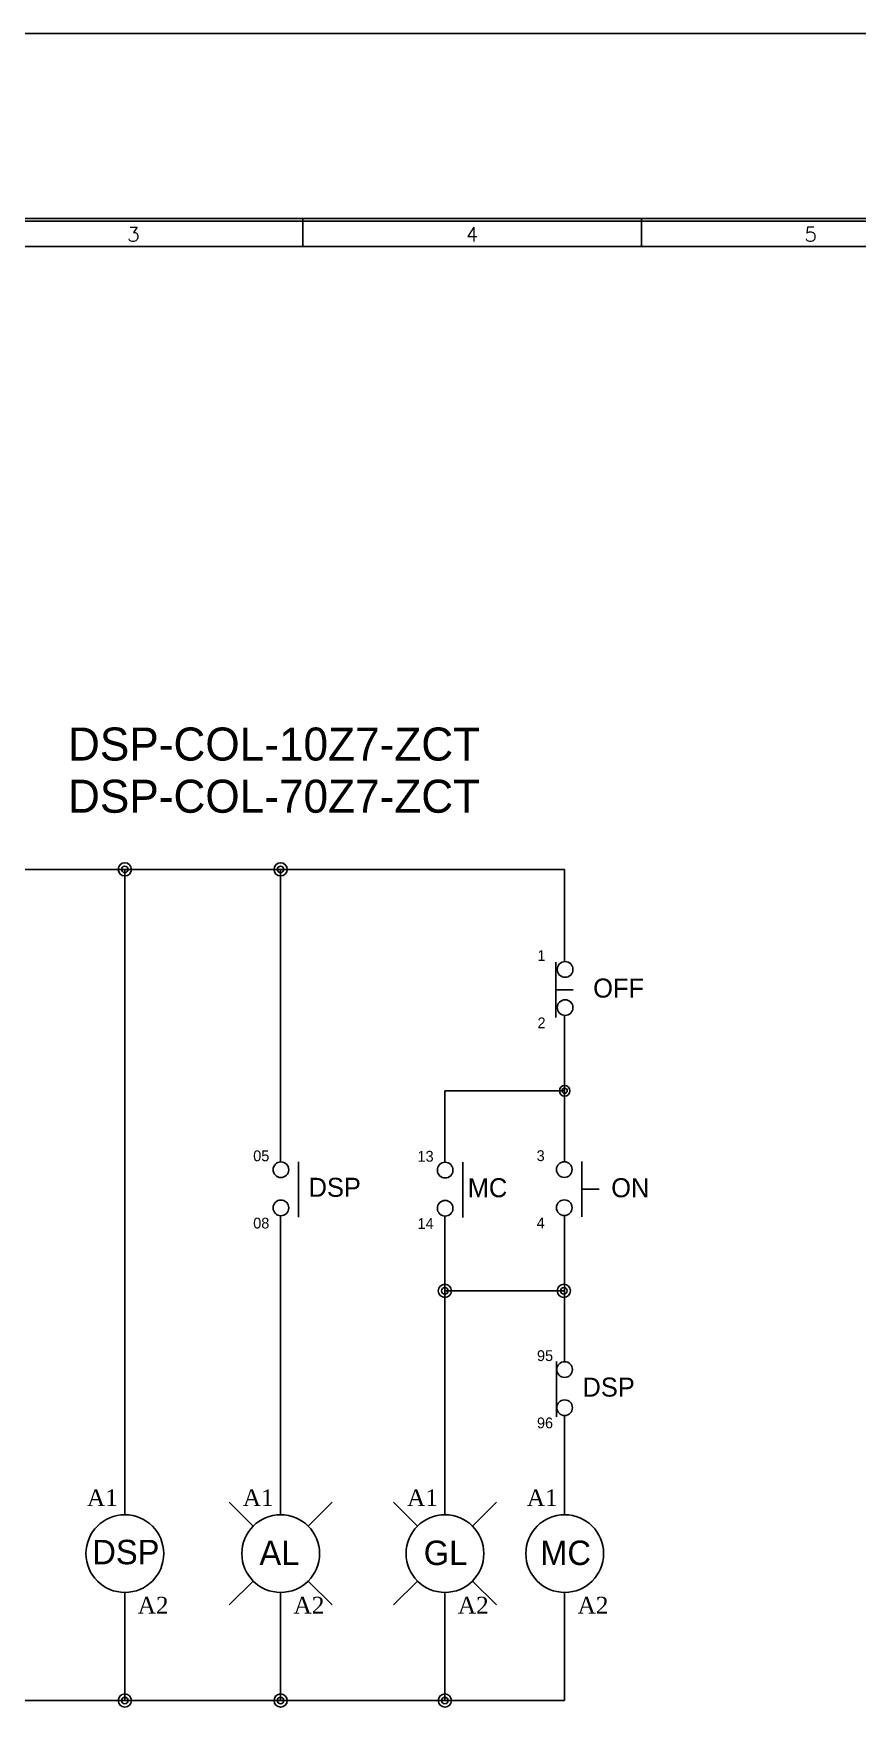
# Model space of a CAD drawing. Header units: millimetres. Extents: x 25 to 865, y 25 to 606.
# Drawn here: x 146.7 to 243.1, y 409.6 to 605.7 of the extents above; entities that cross this region are included whole.
import ezdxf
from ezdxf.enums import TextEntityAlignment as Align

# ---------------------------------------------------------------- set-up
doc = ezdxf.new("R2010")
doc.units = ezdxf.units.MM
for name, color, linetype in [('20', 2, 'Continuous'), ('30', 3, 'Continuous'), ('4', 133, 'Continuous'), ('70', 7, 'Continuous'), ('ASHADE', 7, 'Continuous')]:
    doc.layers.add(name, color=color, linetype=linetype)
doc.styles.add('ghs', font='NGULIM.TTF')
doc.styles.add('HCM', font='batang.ttc')
doc.styles.add('SIMPLEX', font='SIMPLEX')

msp = doc.modelspace()

# ---------------------------------------------------------------- linework, layer by layer
msp.add_lwpolyline([(25.35, 605.717), (865.266, 605.717), (865.266, 24.679), (25.35, 24.679)], close=True)
at = {"layer": '20', "color": 7}
msp.add_line((52.757, 580.802), (422.423, 580.802), dxfattribs=at)
at = {"layer": '30', "color": 7}
for p, q in [((178.19, 580.802), (178.19, 584.069)), ((217.79, 580.802), (217.79, 584.069))]:
    msp.add_line(p, q, dxfattribs=at)
at = {"layer": '4', "color": 0}
for p, q in [((172.403, 431.159), (169.611, 433.95)), ((178.832, 431.159), (181.623, 433.95)), ((191.614, 431.159), (188.822, 433.95)), ((198.042, 431.159), (200.834, 433.95)), ((172.403, 424.73), (169.611, 421.938)), ((178.832, 424.73), (181.623, 421.938)), ((191.614, 424.73), (188.822, 421.938)), ((198.042, 424.73), (200.834, 421.938))]:
    msp.add_line(p, q, dxfattribs=at)
for centre, radius in [((157.385, 507.968), 0.772), ((175.608, 507.968), 0.772), ((208.821, 482.066), 0.618), ((194.819, 458.667), 0.772), ((208.722, 458.667), 0.772), ((157.385, 410.752), 0.772), ((175.608, 410.752), 0.772), ((194.819, 410.752), 0.772)]:
    msp.add_circle(centre, radius, dxfattribs=at)
at = {"layer": '70', "color": 7}
for points in [[(425.69, 316.769), (49.49, 316.769), (49.49, 584.069), (425.69, 584.069)], [(425.393, 317.066), (49.787, 317.066), (49.787, 583.772), (425.393, 583.772)]]:
    msp.add_lwpolyline(points, close=True, dxfattribs=at)
at = {"layer": 'ASHADE', "ltscale": 2}
for p, q in [((131.463, 507.968), (208.821, 507.968)), ((157.385, 507.968), (157.385, 432.49)), ((175.608, 507.968), (175.608, 473.752)), ((208.821, 507.968), (208.821, 497.17)), ((207.791, 497.123), (207.791, 490.655)), ((207.791, 493.889), (209.81, 493.889)), ((208.821, 490.882), (208.821, 473.771)), ((194.819, 482.066), (194.819, 473.701)), ((208.821, 482.066), (194.819, 482.066)), ((177.69, 473.765), (177.69, 467.298)), ((196.901, 473.714), (196.901, 467.247)), ((210.831, 473.784), (210.831, 467.317)), ((210.831, 470.551), (212.85, 470.551)), ((175.608, 467.462), (175.608, 432.49)), ((194.819, 467.462), (194.819, 432.49)), ((194.819, 467.412), (194.819, 458.667)), ((208.821, 467.482), (208.821, 450.383)), ((208.722, 458.667), (194.819, 458.667)), ((207.876, 450.396), (207.876, 443.928)), ((208.821, 444.092), (208.821, 432.49)), ((157.385, 423.398), (157.385, 410.752)), ((175.608, 423.398), (175.608, 410.752)), ((194.819, 423.398), (194.819, 410.752)), ((208.821, 423.398), (208.821, 410.752)), ((138.748, 410.752), (208.821, 410.752))]:
    msp.add_line(p, q, dxfattribs=at)
for centre, radius in [((208.879, 496.256), 0.915), ((208.879, 491.796), 0.915), ((175.639, 472.838), 0.915), ((194.85, 472.787), 0.915), ((208.78, 472.857), 0.915), ((175.639, 468.377), 0.915), ((194.85, 468.326), 0.915), ((208.78, 468.396), 0.915), ((208.821, 449.468), 0.915), ((208.821, 445.008), 0.915), ((157.394, 427.944), 4.546), ((175.617, 427.944), 4.546), ((194.828, 427.944), 4.546), ((208.83, 427.944), 4.546)]:
    msp.add_circle(centre, radius, dxfattribs=at)
for centre, radius, start, end in [((157.385, 507.968), 0.381, 0, 180), ((157.385, 507.968), 0.381, 180, 0), ((175.608, 507.968), 0.381, 0, 180), ((175.608, 507.968), 0.381, 180, 0), ((208.821, 482.066), 0.305, 0, 180), ((208.821, 482.066), 0.305, 180, 0), ((194.819, 458.667), 0.381, 0, 180), ((208.722, 458.667), 0.381, 0, 180), ((194.819, 458.667), 0.381, 180, 0), ((208.722, 458.667), 0.381, 180, 0), ((157.385, 410.752), 0.381, 0, 180), ((157.385, 410.752), 0.381, 180, 0), ((175.608, 410.752), 0.381, 0, 180), ((175.608, 410.752), 0.381, 180, 0), ((194.819, 410.752), 0.381, 0, 180), ((194.819, 410.752), 0.381, 180, 0)]:
    msp.add_arc(centre, radius, start, end, dxfattribs=at)

# ---------------------------------------------------------------- texts
at = {"layer": '30', "color": 7, "style": 'SIMPLEX'}
for s, p in [('3', (158.39, 582.242)), ('4', (197.99, 582.242)), ('5', (237.59, 582.242))]:
    msp.add_text(s, height=1.683, dxfattribs=at).set_placement(p, align=Align.MIDDLE)
at = {"layer": 'ASHADE', "ltscale": 2, "style": 'ghs'}
for s, height, p in [('DSP-COL-10Z7-ZCT', 3.861, (150.745, 520.692)), ('DSP-COL-70Z7-ZCT', 3.861, (150.745, 514.587)), ('1', 1.265, (205.645, 497.247)), ('OFF', 2.2244, (212.156, 492.97)), ('2', 1.265, (205.645, 489.381)), ('05', 1.2654, (172.405, 473.828)), ('13', 1.2654, (191.616, 473.777)), ('3', 1.265, (205.546, 473.847)), ('DSP', 2.2244, (178.878, 469.669)), ('MC', 2.2244, (197.489, 469.618)), ('ON', 2.2244, (214.264, 469.618)), ('08', 1.2654, (172.405, 465.963)), ('14', 1.2654, (191.616, 465.912)), ('4', 1.265, (205.546, 465.982)), ('95', 1.2654, (205.587, 450.459)), ('DSP', 2.2244, (210.905, 446.3)), ('96', 1.2654, (205.587, 442.593)), ('DSP', 2.856, (153.59, 426.695)), ('AL', 2.856, (173.132, 426.604)), ('GL', 2.856, (192.343, 426.604)), ('MC', 2.856, (205.962, 426.604))]:
    msp.add_text(s, height=height, dxfattribs=at).set_placement(p)
at = {"layer": 'ASHADE', "color": 0, "linetype": 'ByBlock', "lineweight": 25, "style": 'HCM'}
for s, p in [('A1', (152.962, 433.506)), ('A1', (171.185, 433.506)), ('A1', (190.396, 433.506)), ('A1', (204.397, 433.506)), ('A2', (158.898, 420.934)), ('A2', (177.122, 420.934)), ('A2', (196.332, 420.934)), ('A2', (210.334, 420.934))]:
    msp.add_text(s, height=1.9534, dxfattribs=at).set_placement(p)

doc.saveas('drawing.dxf')
